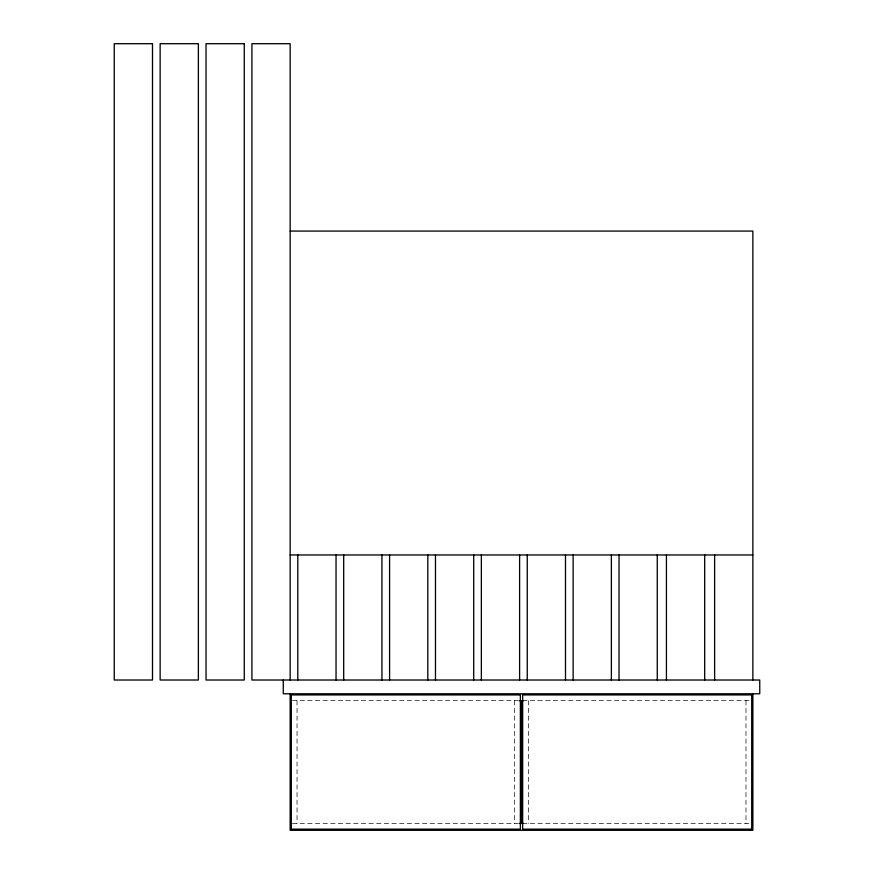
<?xml version="1.0" encoding="UTF-8"?>
<svg xmlns="http://www.w3.org/2000/svg" width="874" height="874" viewBox="0 0 874 874"><rect width="100%" height="100%" fill="white"/><g stroke="black" fill="none" stroke-linecap="round" stroke-linejoin="round"><path stroke-width="0.66" stroke-dasharray="4.37 3.28" d="M292.451 700.664L518.096 700.664M522.663 700.664L750.569 700.664M292.451 823.417L518.096 823.417M522.663 823.417L750.569 823.417M745.981 700.664L745.981 823.417M528.399 700.664L528.399 823.417M514.622 700.664L514.622 823.417M297.04 700.664L297.04 823.417"/><path stroke-width="1.31" d="M290.157 231.075L752.864 231.075L752.864 680.016M290.157 554.968L752.864 554.968M519.222 700.664L523.559 700.664M519.222 823.417L523.559 823.417M752.864 693.781L752.864 830.3L290.157 830.3L290.157 693.781M714.626 554.968L714.626 680.016M704.684 554.968L704.684 680.016M666.436 554.968L666.436 680.016M657.259 554.968L657.259 680.016M619.021 554.968L619.021 680.016M611.374 554.968L611.374 680.016M573.136 554.968L573.136 680.016M565.489 554.968L565.489 680.016M527.251 554.968L527.251 680.016M521.516 700.664L521.516 823.417M519.604 554.968L519.604 680.016M481.356 554.968L481.356 680.016M473.708 554.968L473.708 680.016M435.471 554.968L435.471 680.016M427.823 554.968L427.823 680.016M389.586 554.968L389.586 680.016M381.938 554.968L381.938 680.016M343.69 554.968L343.69 680.016M336.042 554.968L336.042 680.016M297.805 554.968L297.805 680.016M290.157 680.016L290.157 43.7L251.92 43.7L251.92 680.016L759.746 680.016L759.746 693.781L283.274 693.781L283.274 680.016M152.491 43.7L114.254 43.7L114.254 680.016L152.491 680.016L152.491 43.7M198.376 43.7L160.139 43.7L160.139 680.016L198.376 680.016L198.376 43.7M244.272 43.7L206.035 43.7L206.035 680.016L244.272 680.016L244.272 43.7M520.369 694.928L291.304 694.928L291.304 829.153L520.369 829.153L520.369 694.928M751.716 694.928L522.663 694.928L522.663 829.153L751.716 829.153L751.716 694.928"/></g></svg>
